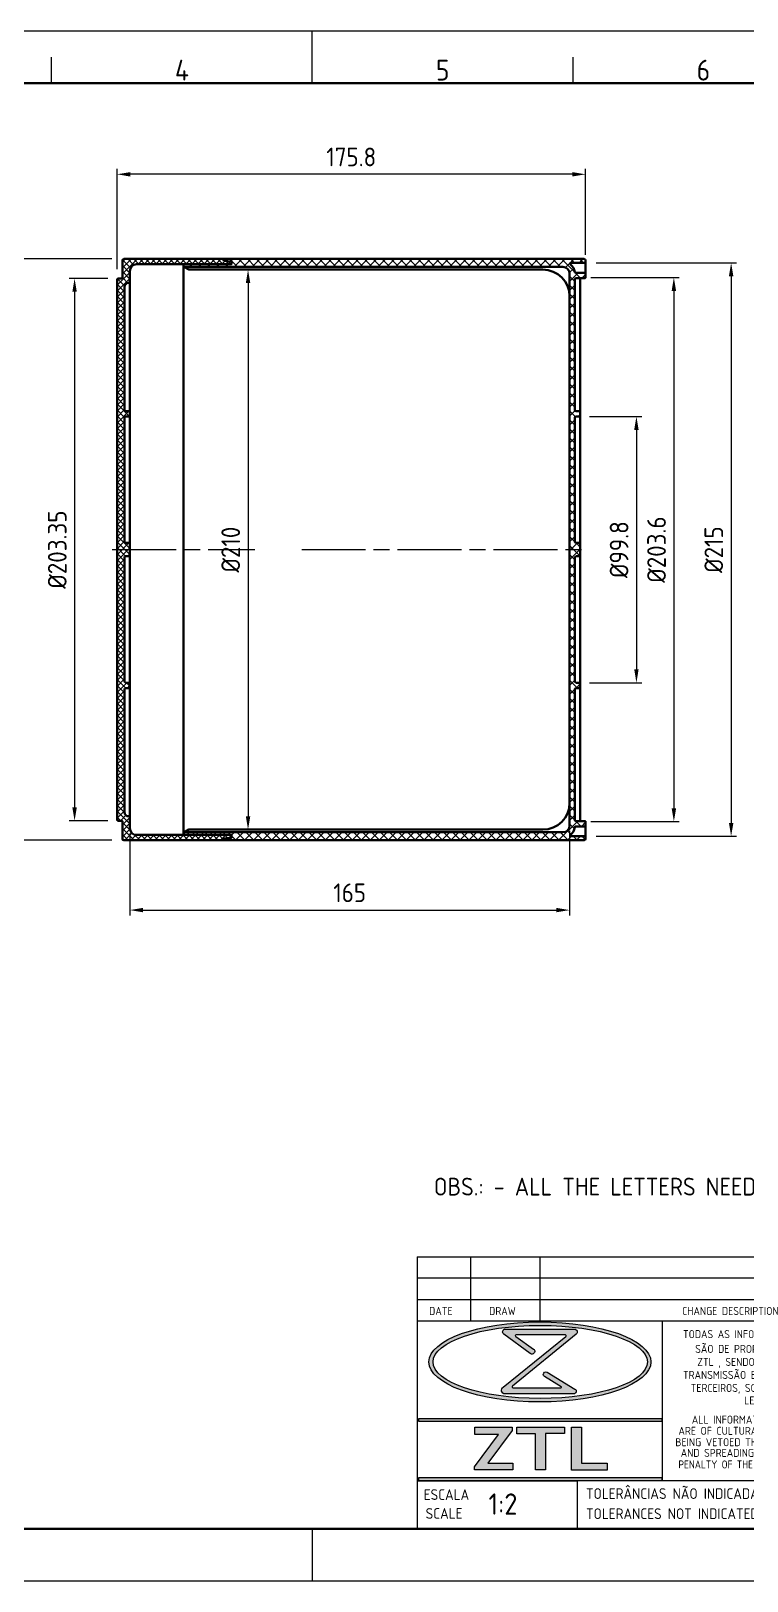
# Model space of a CAD drawing. Extents: x 0 to 900, y 0 to 581.
# Drawn here: x 305 to 574, y 0 to 581 of the extents above; entities that cross this region are included whole.
import ezdxf
from ezdxf.enums import TextEntityAlignment as Align

# ---------------------------------------------------------------- set-up
doc = ezdxf.new("R2010")
doc.units = 0
doc.header["$LTSCALE"] = 2
doc.linetypes.add('AM_ISO08W050', pattern=[18, 12, -1.5, 3, -1.5])
doc.layers.get('0').update_dxf_attribs({"linetype": 'CONTINUOUS'})
doc.layers.get('Defpoints').update_dxf_attribs({"linetype": 'CONTINUOUS'})
for name, color, linetype, lineweight in [('AM_0', 7, 'CONTINUOUS', 50), ('AM_4', 3, 'CONTINUOUS', 25), ('AM_7', 4, 'AM_ISO08W050', 25), ('AM_8', 1, 'CONTINUOUS', 25), ('AM_BOR', 7, 'CONTINUOUS', 50)]:
    doc.layers.add(name, color=color, linetype=linetype, lineweight=lineweight)
doc.styles.add('ACISOTS', font='isocp.shx', dxfattribs={"height": 1})
doc.styles.get("Standard").update_dxf_attribs({"font": 'ISOCP.SHX'})
doc.dimstyles.new('AM_ISO', dxfattribs={"dimtxt": 3.5, "dimasz": 2.5, "dimexe": 1, "dimexo": 1, "dimgap": 1.5, "dimtad": 1, "dimdsep": 46, "dimtxsty": 'Standard', "dimcen": 0, "dimclrd": 256, "dimclre": 256, "dimclrt": 2, "dimadec": 0, "dimazin": 2, "dimtp": 0.1, "dimtm": 0.1, "dimtfac": 0.71, "dimtdec": 3, "dimtmove": 0, "dimatfit": 3, "dimfxl": 1, "dimlwd": -1, "dimlwe": -1, "dimarcsym": 0})

# ---------------------------------------------------------------- blocks, each defined once
blk = doc.blocks.new('A3 ZTL')
for p, q in [((401.17, 280.82), (19.57, 280.82)), ((19.57, 9.78), (401.17, 9.78))]:
    blk.add_line(p, q)
at = {"layer": 'AM_BOR', "color": 135, "lineweight": 25}
for p, q in [((0, 290.61), (410.96, 290.61)), ((205.48, 280.82), (205.48, 290.61)), ((156.56, 280.82), (156.56, 285.71)), ((254.4, 280.82), (254.4, 285.71)), ((205.48, 9.78), (205.48, 0)), ((410.96, 0), (0, 0))]:
    blk.add_line(p, q, dxfattribs=at)
at = {"layer": 'AM_BOR', "color": 135, "lineweight": 25, "style": 'ACISOTS'}
for s, p in [('4', (181.02, 283.27)), ('5', (229.94, 283.27)), ('6', (278.86, 283.27))]:
    blk.add_text(s, height=3.91, dxfattribs=at).set_placement(p, align=Align.MIDDLE)
blk = doc.blocks.new('LEGENDAZTL-1')
at = {"layer": 'AM_8'}
h = blk.add_hatch(color=135, dxfattribs=at)
edge = h.paths.add_edge_path()
edge.add_ellipse((23.01, 31.29), major_axis=(20.82, 0), ratio=0.359907, start_angle=191.4592, end_angle=452.8175)
edge.add_ellipse((23.01, 31.29), major_axis=(20.82, 0), ratio=0.359907, start_angle=92.8175, end_angle=191.4592)
edge = h.paths.add_edge_path(flags=16)
edge.add_ellipse((23.07, 31.29), major_axis=(20.11, 0), ratio=0.340664, start_angle=93.067, end_angle=371.4592)
edge.add_ellipse((23.07, 31.29), major_axis=(20.11, 0), ratio=0.340664, start_angle=11.4592, end_angle=93.067)
h = blk.add_hatch(color=135, dxfattribs=at)
edge = h.paths.add_edge_path()
edge.add_line((27.86, 36.04), (16.14, 26.55))
edge.add_arc((16.46, 25.96), 0.662, 118.1409, 270)
edge.add_line((16.46, 25.3), (29.34, 25.3))
edge.add_arc((29.33, 25.79), 0.488, 271.9685, 418.9108)
edge.add_line((29.58, 26.21), (24.36, 29.35))
edge.add_arc((24.11, 28.95), 0.475, 58.6682, 238.8052)
edge.add_line((23.87, 28.54), (26.98, 26.65))
edge.add_arc((26.92, 26.56), 0.12, -90, 54.6545, ccw=False)
edge.add_line((26.92, 26.44), (17.93, 26.44))
edge.add_arc((17.96, 26.6), 0.167, 129.2364, 260.8226, ccw=False)
edge.add_line((17.86, 26.73), (29.79, 36.47))
edge.add_arc((29.47, 36.9), 0.529, 306.0702, 450)
edge.add_line((29.47, 37.43), (16.54, 37.43))
edge.add_arc((16.52, 36.92), 0.513, 87.7272, 233.7471)
edge.add_line((16.21, 36.5), (21.18, 32.86))
edge.add_arc((21.5, 33.28), 0.527, 232.4714, 414.7334)
edge.add_line((21.81, 33.71), (18.46, 36.07))
edge.add_arc((18.53, 36.2), 0.144, 90, 242.5235, ccw=False)
edge.add_line((18.53, 36.35), (27.78, 36.35))
edge.add_arc((27.75, 36.17), 0.176, -50.9964, 80.7655, ccw=False)
for points in [[(0.28, 20.1), (45.87, 20.1), (45.87, 20.7), (0.28, 20.7)], [(10.71, 11.65), (10.71, 11.05), (17.9, 11.05), (17.9, 12.32), (13.24, 12.32), (17.77, 18.44), (17.77, 19.04), (10.78, 19.04), (10.78, 17.71), (15.21, 17.71)], [(18.7, 17.78), (22.17, 17.78), (22.17, 11.05), (24.07, 11.05), (24.07, 17.84), (27.63, 17.84), (27.63, 19.04), (18.7, 19.04)], [(35.62, 11.02), (35.62, 12.32), (30.79, 12.32), (30.79, 19.04), (28.93, 19.04), (28.93, 11.02)], [(45.87, 9.6), (0.28, 9.6), (0.28, 9), (45.87, 9)]]:
    blk.add_hatch(color=135, dxfattribs=at).paths.add_polyline_path(points)
at = {"layer": 'AM_8', "color": 135}
for p, q in [((0, 51), (176, 51)), ((0, 51), (0, 0)), ((10, 51), (10, 39)), ((23, 51), (23, 39)), ((117.25, 51), (117.25, 39)), ((127.25, 39), (127.25, 51)), ((148.5, 51), (148.5, 45)), ((176, 0), (176, 51)), ((127.25, 47), (0, 47)), ((127.25, 45), (176, 45)), ((148.5, 45), (148.5, 39)), ((0, 43), (127.25, 43)), ((0, 39), (106, 39)), ((45.93, 39), (45.93, 9)), ((106, 39), (106, 20)), ((106, 39), (176, 39)), ((121, 39), (121, 29)), ((148.5, 39), (148.5, 29)), ((16.54, 37.43), (29.47, 37.43)), ((106, 34), (176, 34)), ((106, 29), (176, 29)), ((0.28, 20.1), (0.28, 20.7)), ((0.28, 20.7), (45.87, 20.7)), ((45.87, 20.7), (45.87, 20.1)), ((45.87, 20.1), (0.28, 20.1)), ((10.71, 11.65), (15.21, 17.71)), ((10.78, 17.71), (10.78, 19.04)), ((10.78, 19.04), (17.77, 19.04)), ((15.21, 17.71), (10.78, 17.71)), ((17.77, 18.44), (13.24, 12.32)), ((17.77, 19.04), (17.77, 18.44)), ((18.7, 17.78), (18.7, 19.04)), ((18.7, 19.04), (27.63, 19.04)), ((22.17, 17.78), (18.7, 17.78)), ((22.17, 11.05), (22.17, 17.78)), ((24.07, 17.84), (24.07, 11.05)), ((27.63, 17.84), (24.07, 17.84)), ((27.63, 19.04), (27.63, 17.84)), ((28.93, 11.02), (28.93, 19.04)), ((28.93, 19.04), (30.79, 19.04)), ((30.79, 19.04), (30.79, 12.32)), ((106, 20), (106, 9)), ((106, 19), (176, 19)), ((10.71, 11.05), (10.71, 11.65)), ((13.24, 12.32), (17.9, 12.32)), ((17.9, 12.32), (17.9, 11.05)), ((30.79, 12.32), (35.62, 12.32)), ((35.62, 12.32), (35.62, 11.02)), ((0, 9), (30, 9)), ((106, 9), (0, 9)), ((0.28, 9.6), (45.87, 9.6)), ((0.28, 9), (0.28, 9.6)), ((45.87, 9), (0.28, 9)), ((17.9, 11.05), (10.71, 11.05)), ((24.07, 11.05), (22.17, 11.05)), ((35.62, 11.02), (28.93, 11.02)), ((30, 9), (30, 0)), ((45.87, 9.6), (45.87, 9)), ((106, 0), (106, 9)), ((106, 9), (166, 9)), ((176, 9), (166, 9)), ((166, 9), (166, 0)), ((0, 0), (176, 0))]:
    blk.add_line(p, q, dxfattribs=at)
blk.add_lwpolyline([(16.54, 37.43), (29.47, 37.43, -0.726075), (29.79, 36.47), (17.86, 26.73, 0.646844), (17.93, 26.44), (26.92, 26.44, 0.730915), (26.98, 26.65), (23.87, 28.54, -1.001197), (24.36, 29.35), (29.58, 26.21, -0.746343), (29.34, 25.3), (16.46, 25.3, -0.780296), (16.14, 26.55), (27.86, 36.04, 0.647932), (27.78, 36.35), (18.53, 36.35, 0.78497), (18.46, 36.07), (21.81, 33.71, -1.019937), (21.18, 32.86), (16.21, 36.5, -0.740095), (16.54, 37.43, -0.257794)], format="xyb", dxfattribs=at)
for centre, major_axis, ratio in [((23.01, 31.29), (-20.82, 0), 0.359907), ((23.07, 31.29), (-20.11, 0), 0.340664)]:
    blk.add_ellipse(centre, major_axis=major_axis, ratio=ratio, dxfattribs=at)
for s, height, p in [('PESO DO MATERIAL:', 1.5, (127.75, 48.48)), ('MATERIAL WEIGHT', 1.5, (127.75, 45.82)), ('kg', 2.5, (170.83, 46.56)), ('PESO DA PEÇA:', 1.5, (127.75, 42.71)), ('DATE', 1.5, (2.22, 40.09)), ('DRAW', 1.5, (13.48, 40.09)), ('CHANGE DESCRIPTION', 1.5, (49.68, 40.09)), ('REVISION', 1.5, (118.12, 40.09)), ('PART WEIGHT', 1.5, (127.75, 39.91)), ('kg', 2.5, (170.83, 40.79)), ('DESENHADO:', 1.5, (106.5, 36.98)), ('TODAS AS INFORMAÇÕES CONTIDAS NESTE DOCUMENTO', 1.5, (49.85, 35.75)), ('DRAW:', 1.5, (106.5, 34.82)), ('SÃO DE PROPRIEDADE CULTURAL E AUTORAL DA', 1.5, (52.14, 32.98)), ('ZTL , SENDO VETADO A CESSÃO, REPRODUÇÃO,', 1.5, (52.53, 30.54)), ('APROVADO:', 1.5, (106.5, 31.93)), ('TRANSMISSÃO E DIVULGAÇÃO E USO DE SEU TEOR POR', 1.5, (49.85, 28.1)), ('APROVED:', 1.5, (106.5, 29.77)), ('TERCEIROS, SOB PENA DA SANÇÕES PREVISTAS NA', 1.5, (51.3, 25.66)), ('ASSEMBLY NAME:', 1.5, (106.5, 24.74)), ('NOME DO CONJUNTO:', 1.5, (106.5, 26.72)), ('LEGISLAÇÃO VIGENTE.', 1.5, (61.33, 23.31)), ('ALL INFORMATION CONTAINED IN THIS DOCUMENT', 1.5, (51.5, 19.72)), ('ARE OF CULTURAL AND AUTHORIAL PROPERTY OF ZTL ,', 1.5, (49, 17.62)), ('NOME DA PEÇA:', 1.5, (106.5, 16.72)), ('BEING VETOED THE CESSION, REPRODUCTION,TRANSMISSION', 1.5, (48.41, 15.49)), ('AND SPREADING AND USE OF ITS TEXT FOR THIRD, UNDER', 1.5, (49.42, 13.49)), ('PART NAME:', 1.5, (106.5, 14.74)), ('ESCALA', 2, (1.21, 5.42)), ('TOLERÂNCIAS NÃO INDICADAS CONF. DIN-7168:', 2, (31.66, 5.6)), ('DESENHO N%%d:', 1.5, (106.5, 6.72)), ('NUMBER DRAW:', 1.5, (106.5, 4.74)), ('REVISÃO', 1.5, (166.93, 6.72)), ('REVISION', 1.5, (166.93, 4.74)), ('SCALE', 2, (1.57, 1.88)), ('TOLERANCES NOT INDICATED AS DIN-7168', 2, (31.66, 1.83))]:
    blk.add_text(s, height=height, dxfattribs=at).set_placement(p)
at = {"layer": 'AM_8', "color": 135, "width": 0.95}
blk.add_text('PENALTY OF THE SANCTIONS FORESEEN IN THE CURRENT LAW.', height=1.5, dxfattribs=at).set_placement((48.99, 11.32))
at = {"layer": 'AM_8', "color": 135}
for tag, p in [('PESO1', (152.06, 47.53)), ('PESO', (152.06, 41.58))]:
    blk.add_attdef(tag, text='', height=2.5, dxfattribs=at).set_placement(p, align=Align.MIDDLE_LEFT)
for tag, p, height in [('DESN.', (122.75, 34.7), 2.5), ('DATADES', (149.73, 34.73), 2.5), ('APROV', (122.75, 29.87), 2.5), ('DATAAPROV', (149.81, 29.95), 2.5), ('CONJUNTO', (107.07, 20.02), 3), ('PEÇA', (107.07, 10.1), 3), ('NºDESENHO', (120.41, 0.84), 3.91)]:
    blk.add_attdef(tag, p, '', height=height, dxfattribs=at)
at = {"layer": 'AM_8', "color": 135, "style": 'ACISOTS'}
for tag, p, height in [('GEN-TITLE-SCA{12.7}', (13.36, 2.64), 4), ('GEN-TITLE-DWG{30.6}', (92.5, -2.65), 2)]:
    blk.add_attdef(tag, p, '', height=height, dxfattribs=at)
at = {"layer": 'AM_8', "color": 135}
for tag, height, p in [('TOL.N.IND', 2.5, (95.33, 4.56)), ('REV.', 1.96, (170.86, 2.49))]:
    blk.add_attdef(tag, text='', height=height, dxfattribs=at).set_placement(p, align=Align.MIDDLE_CENTER)
blk = doc.blocks.new('*D29')
at = {"layer": 'AM_4'}
for p, q in [((342.48, 280.24), (342.48, 249.57)), ((507.48, 281.24), (507.48, 249.57)), ((347.48, 251.57), (502.48, 251.57))]:
    blk.add_line(p, q, dxfattribs=at)
for points in [[(347.48, 252.4), (347.48, 250.74), (342.48, 251.57)], [(502.48, 252.4), (502.48, 250.74), (507.48, 251.57)]]:
    blk.add_solid(points, dxfattribs=at)
at = {"layer": 'Defpoints', "color": 0}
for p in [(342.48, 282.24), (507.48, 283.24), (507.48, 251.57)]:
    blk.add_point(p, dxfattribs=at)
at = {"layer": 'AM_4', "color": 3, "insert": (424.98, 258.07), "char_height": 7, "attachment_point": 5}
blk.add_mtext('165', dxfattribs=at)
blk = doc.blocks.new('*D30')
at = {"layer": 'AM_4'}
for p, q in [((337.68, 491.91), (337.68, 529.48)), ((513.48, 497.24), (513.48, 529.48)), ((508.48, 527.48), (342.68, 527.48))]:
    blk.add_line(p, q, dxfattribs=at)
for points in [[(342.68, 528.31), (342.68, 526.64), (337.68, 527.48)], [(508.48, 528.31), (508.48, 526.64), (513.48, 527.48)]]:
    blk.add_solid(points, dxfattribs=at)
at = {"layer": 'Defpoints', "color": 0}
for p in [(337.68, 527.48), (513.48, 495.24), (337.68, 489.91)]:
    blk.add_point(p, dxfattribs=at)
at = {"layer": 'AM_4', "color": 3, "insert": (425.58, 533.98), "char_height": 7, "attachment_point": 5}
blk.add_mtext('175.8', dxfattribs=at)
blk = doc.blocks.new('*D31')
at = {"layer": 'AM_4'}
for p, q in [((366.6, 491.74), (388.84, 491.74)), ((386.84, 486.74), (386.84, 286.74)), ((366.6, 281.74), (388.84, 281.74))]:
    blk.add_line(p, q, dxfattribs=at)
for points in [[(386.01, 486.74), (387.68, 486.74), (386.84, 491.74)], [(386.01, 286.74), (387.68, 286.74), (386.84, 281.74)]]:
    blk.add_solid(points, dxfattribs=at)
at = {"layer": 'Defpoints', "color": 0}
for p in [(364.6, 491.74), (364.6, 281.74), (386.84, 281.74)]:
    blk.add_point(p, dxfattribs=at)
at = {"layer": 'AM_4', "color": 3, "insert": (380.34, 386.74), "char_height": 7, "attachment_point": 5, "rotation": 90}
blk.add_mtext('%%C210', dxfattribs=at)
blk = doc.blocks.new('*D32')
at = {"layer": 'AM_4'}
for p, q in [((334.18, 488.41), (319.75, 488.41)), ((321.75, 483.41), (321.75, 290.06)), ((334.18, 285.06), (319.75, 285.06))]:
    blk.add_line(p, q, dxfattribs=at)
for points in [[(320.92, 483.41), (322.59, 483.41), (321.75, 488.41)], [(320.92, 290.06), (322.59, 290.06), (321.75, 285.06)]]:
    blk.add_solid(points, dxfattribs=at)
at = {"layer": 'Defpoints', "color": 0}
for p in [(336.18, 488.41), (321.75, 285.06), (336.18, 285.06)]:
    blk.add_point(p, dxfattribs=at)
at = {"layer": 'AM_4', "color": 3, "insert": (315.25, 386.74), "char_height": 7, "attachment_point": 5, "rotation": 90}
blk.add_mtext('%%C203.35', dxfattribs=at)
blk = doc.blocks.new('*D33')
at = {"layer": 'AM_4'}
for p, q in [((335.68, 495.74), (298.54, 495.74)), ((300.54, 490.74), (300.54, 282.74)), ((335.68, 277.74), (298.54, 277.74))]:
    blk.add_line(p, q, dxfattribs=at)
for points in [[(299.71, 490.74), (301.37, 490.74), (300.54, 495.74)], [(299.71, 282.74), (301.37, 282.74), (300.54, 277.74)]]:
    blk.add_solid(points, dxfattribs=at)
at = {"layer": 'Defpoints', "color": 0}
for p in [(337.68, 495.74), (300.54, 277.74), (337.68, 277.74)]:
    blk.add_point(p, dxfattribs=at)
at = {"layer": 'AM_4', "color": 3, "insert": (294.04, 386.74), "char_height": 7, "attachment_point": 5, "rotation": 90}
blk.add_mtext('%%C218', dxfattribs=at)
blk = doc.blocks.new('*D34')
at = {"layer": 'AM_4'}
for p, q in [((514.98, 436.64), (534.57, 436.64)), ((532.57, 431.64), (532.57, 341.84)), ((514.98, 336.84), (534.57, 336.84))]:
    blk.add_line(p, q, dxfattribs=at)
for points in [[(531.74, 431.64), (533.4, 431.64), (532.57, 436.64)], [(531.74, 341.84), (533.4, 341.84), (532.57, 336.84)]]:
    blk.add_solid(points, dxfattribs=at)
at = {"layer": 'Defpoints', "color": 0}
for p in [(512.98, 436.64), (512.98, 336.84), (532.57, 336.84)]:
    blk.add_point(p, dxfattribs=at)
at = {"layer": 'AM_4', "color": 3, "insert": (526.07, 386.74), "char_height": 7, "attachment_point": 5, "rotation": 90}
blk.add_mtext('%%C99.8', dxfattribs=at)
blk = doc.blocks.new('*D35')
at = {"layer": 'AM_4'}
for p, q in [((515.48, 488.74), (548.62, 488.74)), ((546.62, 483.74), (546.62, 289.74)), ((515.48, 284.74), (548.62, 284.74))]:
    blk.add_line(p, q, dxfattribs=at)
for points in [[(545.79, 483.74), (547.46, 483.74), (546.62, 488.74)], [(545.79, 289.74), (547.46, 289.74), (546.62, 284.74)]]:
    blk.add_solid(points, dxfattribs=at)
at = {"layer": 'Defpoints', "color": 0}
for p in [(513.48, 488.74), (513.48, 284.74), (546.62, 284.74)]:
    blk.add_point(p, dxfattribs=at)
at = {"layer": 'AM_4', "color": 3, "insert": (540.12, 386.74), "char_height": 7, "attachment_point": 5, "rotation": 90}
blk.add_mtext('%%C203.6', dxfattribs=at)
blk = doc.blocks.new('*D36')
at = {"layer": 'AM_4'}
for p, q in [((517.48, 494.24), (570.11, 494.24)), ((568.11, 489.24), (568.11, 284.24)), ((517.48, 279.24), (570.11, 279.24))]:
    blk.add_line(p, q, dxfattribs=at)
for points in [[(567.28, 489.24), (568.95, 489.24), (568.11, 494.24)], [(567.28, 284.24), (568.95, 284.24), (568.11, 279.24)]]:
    blk.add_solid(points, dxfattribs=at)
at = {"layer": 'Defpoints', "color": 0}
for p in [(515.48, 494.24), (515.48, 279.24), (568.11, 279.24)]:
    blk.add_point(p, dxfattribs=at)
at = {"layer": 'AM_4', "color": 3, "insert": (561.61, 386.74), "char_height": 7, "attachment_point": 5, "rotation": 90}
blk.add_mtext('%%C215', dxfattribs=at)

msp = doc.modelspace()

# ---------------------------------------------------------------- hatches: boundary and pattern name
at = {"layer": 'AM_8'}
h = msp.add_hatch(dxfattribs=at)
h.set_pattern_fill('NET', color=256, scale=0.5, angle=135, style=0)
edge = h.paths.add_edge_path()
edge.add_arc((340.981, 436.139), 0.5, 90, 180, ccw=False)
edge.add_line((340.981, 436.639), (341.981, 436.639))
edge.add_arc((341.981, 437.139), 0.5, 270, 360)
edge.add_line((342.481, 437.139), (342.481, 438.139))
edge.add_arc((341.981, 438.139), 0.5, 0, 90)
edge.add_line((341.981, 438.639), (340.981, 438.639))
edge.add_arc((340.981, 439.139), 0.5, 180, 270, ccw=False)
edge.add_line((340.481, 439.139), (340.481, 485.239))
edge.add_arc((341.981, 485.239), 1.5, 90, 180, ccw=False)
edge.add_arc((341.981, 487.239), 0.5, 270, 360)
edge.add_line((342.481, 487.239), (342.481, 491.239))
edge.add_arc((344.981, 491.239), 2.5, 90, 180, ccw=False)
edge.add_line((344.981, 493.739), (380.481, 493.739))
edge.add_arc((380.481, 493.939), 0.2, 270, 360)
edge.add_line((380.681, 493.939), (380.681, 494.558))
edge.add_arc((380.481, 494.558), 0.2, 0, 84.289407)
edge.add_line((380.501, 494.757), (377.861, 495.021))
edge.add_arc((377.881, 495.22), 0.2, 180, 264.289407, ccw=False)
edge.add_line((377.681, 495.22), (377.681, 495.739))
edge.add_line((377.681, 495.739), (340.181, 495.739))
edge.add_arc((340.181, 495.239), 0.5, 90, 180)
edge.add_line((339.681, 495.239), (339.681, 488.614))
edge.add_arc((339.481, 488.614), 0.2, -90, 0, ccw=False)
edge.add_line((339.481, 488.414), (338.181, 488.414))
edge.add_arc((338.181, 487.914), 0.5, 90, 180)
edge.add_line((337.681, 487.914), (337.681, 285.564))
edge.add_arc((338.181, 285.564), 0.5, 180, 270)
edge.add_line((338.181, 285.064), (339.481, 285.064))
edge.add_arc((339.481, 284.864), 0.2, 0, 90, ccw=False)
edge.add_line((339.681, 284.864), (339.681, 278.239))
edge.add_arc((340.181, 278.239), 0.5, 180, 270)
edge.add_line((340.181, 277.739), (377.681, 277.739))
edge.add_line((377.681, 277.739), (377.681, 278.258))
edge.add_arc((377.881, 278.258), 0.2, 95.710593, 180, ccw=False)
edge.add_line((377.861, 278.457), (380.501, 278.721))
edge.add_arc((380.481, 278.92), 0.2, 275.710593, 360)
edge.add_line((380.681, 278.92), (380.681, 279.539))
edge.add_arc((380.481, 279.539), 0.2, 0, 90)
edge.add_line((380.481, 279.739), (344.981, 279.739))
edge.add_arc((344.981, 282.239), 2.5, 180, 270, ccw=False)
edge.add_line((342.481, 282.239), (342.481, 286.239))
edge.add_arc((341.981, 286.239), 0.5, 0, 90)
edge.add_arc((341.981, 288.239), 1.5, 180, 270, ccw=False)
edge.add_line((340.481, 288.239), (340.481, 334.339))
edge.add_arc((340.981, 334.339), 0.5, 90, 180, ccw=False)
edge.add_line((340.981, 334.839), (341.981, 334.839))
edge.add_arc((341.981, 335.339), 0.5, 270, 360)
edge.add_line((342.481, 335.339), (342.481, 336.339))
edge.add_arc((341.981, 336.339), 0.5, 0, 90)
edge.add_line((341.981, 336.839), (340.981, 336.839))
edge.add_arc((340.981, 337.339), 0.5, 180, 270, ccw=False)
edge.add_line((340.481, 337.339), (340.481, 383.814))
edge.add_arc((340.981, 383.814), 0.5, 90, 180, ccw=False)
edge.add_line((340.981, 384.314), (341.981, 384.314))
edge.add_arc((341.981, 384.814), 0.5, 270, 360)
edge.add_line((342.481, 384.814), (342.481, 388.814))
edge.add_arc((341.981, 388.814), 0.5, 0, 90)
edge.add_line((341.981, 389.314), (340.981, 389.314))
edge.add_arc((340.981, 389.814), 0.5, 180, 270, ccw=False)
edge.add_line((340.481, 389.814), (340.481, 436.139))
h = msp.add_hatch(dxfattribs=at)
h.set_pattern_fill('NET', color=256, scale=0.75, angle=135, style=0)
h.paths.add_polyline_path([(362.931, 280.739, 0.4142136), (362.681, 280.489), (362.681, 280.088, 0.4125873), (362.93, 279.838), (380.681, 279.739), (380.681, 278.739), (377.861, 278.457, 0.3853136), (377.681, 278.258), (377.681, 277.739), (512.981, 277.739, 0.4142136), (513.481, 278.239), (513.481, 279.239), (507.897, 279.239, -0.7141911), (507.743, 279.686, 0.2011232), (509.451, 282.718, -0.3806177), (509.699, 282.939), (513.481, 282.939), (513.481, 284.739, 0.4142136), (513.281, 284.939), (509.981, 284.939, -0.4142136), (509.481, 285.439), (509.481, 334.339, -0.4142136), (509.981, 334.839), (510.981, 334.839, 0.4142136), (511.481, 335.339), (511.481, 336.339, 0.4142136), (510.981, 336.839), (509.981, 336.839, -0.4142136), (509.481, 337.339), (509.481, 383.739, -0.4142136), (509.981, 384.239), (510.981, 384.239, 0.4142136), (511.481, 384.739), (511.481, 388.739, 0.4142136), (510.981, 389.239), (509.981, 389.239, -0.4142136), (509.481, 389.739), (509.481, 436.139, -0.4142136), (509.981, 436.639), (510.981, 436.639, 0.4142136), (511.481, 437.139), (511.481, 438.139, 0.4142136), (510.981, 438.639), (509.981, 438.639, -0.4142136), (509.481, 439.139), (509.481, 488.039, -0.4142136), (509.981, 488.539), (513.281, 488.539, 0.4142136), (513.481, 488.739), (513.481, 490.539), (509.699, 490.539, -0.3806177), (509.451, 490.76, 0.2011232), (507.743, 493.792, -0.7141911), (507.897, 494.239), (513.481, 494.239), (513.481, 495.239, 0.4142136), (512.981, 495.739), (377.681, 495.739), (377.681, 495.22, 0.3853136), (377.861, 495.021), (380.681, 494.739), (380.681, 493.739), (362.93, 493.64, 0.4125873), (362.681, 493.39), (362.681, 492.989, 0.4142136), (362.931, 492.739), (504.981, 492.739, -0.4142136), (507.481, 490.239), (507.481, 283.239, -0.4142136), (504.981, 280.739)])

# ---------------------------------------------------------------- linework, layer by layer
at = {"layer": 'AM_0'}
for p, q in [((339.681, 488.614), (339.681, 495.239)), ((377.681, 495.739), (340.181, 495.739)), ((377.681, 495.739), (377.681, 495.22)), ((377.681, 495.22), (377.681, 495.739)), ((377.681, 495.739), (512.981, 495.739)), ((380.501, 494.757), (377.861, 495.021)), ((377.861, 495.021), (380.591, 494.748)), ((380.681, 494.649), (380.681, 493.839)), ((380.681, 494.558), (380.681, 493.939)), ((507.897, 494.239), (513.481, 494.239)), ((513.481, 494.239), (513.481, 495.239)), ((513.481, 494.239), (513.481, 490.539)), ((338.181, 488.414), (339.481, 488.414)), ((342.481, 487.239), (342.481, 491.239)), ((380.481, 493.739), (344.981, 493.739)), ((362.681, 493.39), (362.681, 492.989)), ((362.681, 492.989), (362.681, 280.489)), ((362.806, 492.773), (364.596, 491.739)), ((380.582, 493.739), (362.93, 493.64)), ((362.931, 492.739), (504.981, 492.739)), ((364.596, 491.739), (497.481, 491.739)), ((507.481, 283.239), (507.481, 490.239)), ((509.699, 490.539), (513.481, 490.539)), ((509.981, 488.539), (513.281, 488.539)), ((511.481, 488.339), (511.481, 438.139)), ((513.481, 490.539), (513.481, 488.739)), ((337.681, 487.914), (337.681, 285.564)), ((340.481, 439.139), (340.481, 485.239)), ((341.981, 486.739), (341.981, 486.739)), ((342.481, 286.239), (342.481, 487.239)), ((509.481, 439.139), (509.481, 488.039)), ((340.481, 389.814), (340.481, 436.139)), ((340.981, 438.639), (341.981, 438.639)), ((340.981, 436.639), (341.981, 436.639)), ((342.481, 438.139), (342.481, 437.139)), ((509.481, 389.739), (509.481, 436.139)), ((509.981, 438.639), (510.981, 438.639)), ((509.981, 436.639), (510.981, 436.639)), ((511.481, 438.139), (511.481, 437.139)), ((511.481, 437.139), (511.481, 388.739)), ((340.481, 337.339), (340.481, 383.814)), ((340.981, 389.314), (341.981, 389.314)), ((340.981, 384.314), (341.981, 384.314)), ((342.481, 384.814), (342.481, 388.814)), ((509.481, 383.739), (509.481, 337.339)), ((509.981, 389.239), (510.981, 389.239)), ((509.981, 384.239), (510.981, 384.239)), ((511.481, 384.739), (511.481, 388.739)), ((511.481, 336.339), (511.481, 384.739)), ((340.481, 288.239), (340.481, 334.339)), ((340.981, 336.839), (341.981, 336.839)), ((340.981, 334.839), (341.981, 334.839)), ((342.481, 335.339), (342.481, 336.339)), ((509.481, 334.339), (509.481, 285.439)), ((509.981, 336.839), (510.981, 336.839)), ((509.981, 334.839), (510.981, 334.839)), ((511.481, 335.339), (511.481, 336.339)), ((511.481, 285.139), (511.481, 335.339)), ((338.181, 285.064), (339.481, 285.064)), ((339.681, 284.864), (339.681, 278.239)), ((341.981, 286.739), (341.981, 286.739)), ((342.481, 286.239), (342.481, 282.239)), ((509.981, 284.939), (513.281, 284.939)), ((380.481, 279.739), (344.981, 279.739)), ((362.681, 280.088), (362.681, 280.489)), ((362.806, 280.706), (364.596, 281.739)), ((380.582, 279.74), (362.93, 279.838)), ((362.931, 280.739), (504.981, 280.739)), ((364.596, 281.739), (497.481, 281.739)), ((380.681, 278.83), (380.681, 279.64)), ((380.681, 278.92), (380.681, 279.539)), ((507.897, 279.239), (513.481, 279.239)), ((509.699, 282.939), (513.481, 282.939)), ((513.481, 284.739), (513.481, 282.939)), ((513.481, 282.939), (513.481, 279.239)), ((513.481, 279.239), (513.481, 278.239)), ((377.681, 277.739), (340.181, 277.739)), ((377.681, 278.258), (377.681, 277.739)), ((377.681, 277.739), (377.681, 278.258)), ((377.681, 277.739), (512.981, 277.739)), ((377.861, 278.457), (380.591, 278.73)), ((380.501, 278.721), (377.861, 278.457))]:
    msp.add_line(p, q, dxfattribs=at)
for centre, radius, start, end in [((340.181, 495.239), 0.5, 90, 180), ((377.881, 495.22), 0.2, 180, 264.289407), ((377.881, 495.22), 0.2, 180, 264.289407), ((380.481, 494.558), 0.2, 360, 84.289407), ((380.581, 494.649), 0.1, 0, 84.289407), ((507.897, 493.989), 0.25, 90, 232.136354), ((512.981, 495.239), 0.5, 0, 90), ((338.181, 487.914), 0.5, 90, 180), ((339.481, 488.614), 0.2, 270, 360), ((344.981, 491.239), 2.5, 90, 180), ((362.931, 493.39), 0.25, 90.318307, 180), ((362.931, 492.989), 0.25, 180, 270), ((380.481, 493.939), 0.2, 270, 360), ((380.581, 493.839), 0.1, 270.318307, 0), ((497.481, 481.739), 10, 360, 90), ((504.981, 490.239), 2.5, 0, 90), ((504.981, 490.239), 4.5, 6.649163, 52.136354), ((509.699, 490.789), 0.25, 186.649163, 270), ((509.981, 488.039), 0.5, 90, 180), ((511.681, 488.339), 0.2, 90, 180), ((513.281, 488.739), 0.2, 270, 0), ((341.981, 485.239), 1.5, 90, 180), ((341.981, 487.239), 0.5, 270, 360), ((340.981, 439.139), 0.5, 180, 270), ((340.981, 436.139), 0.5, 90, 180), ((341.981, 438.139), 0.5, 0, 90), ((341.981, 437.139), 0.5, 270, 0), ((509.981, 439.139), 0.5, 180, 270), ((509.981, 436.139), 0.5, 90, 180), ((510.981, 438.139), 0.5, 0, 90), ((510.981, 437.139), 0.5, 270, 0), ((340.981, 389.814), 0.5, 180, 270), ((509.981, 389.739), 0.5, 180, 270), ((340.981, 383.814), 0.5, 90, 180), ((341.981, 388.814), 0.5, 360, 90), ((341.981, 384.814), 0.5, 270, 360), ((509.981, 383.739), 0.5, 90, 180), ((510.981, 388.739), 0.5, 0, 90), ((510.981, 384.739), 0.5, 270, 0), ((340.981, 337.339), 0.5, 180, 270), ((509.981, 337.339), 0.5, 180, 270), ((340.981, 334.339), 0.5, 90, 180), ((341.981, 336.339), 0.5, 360, 90), ((341.981, 335.339), 0.5, 270, 360), ((509.981, 334.339), 0.5, 90, 180), ((510.981, 336.339), 0.5, 0, 90), ((510.981, 335.339), 0.5, 270, 0), ((497.481, 291.739), 10, 270, 360), ((338.181, 285.564), 0.5, 180, 270), ((339.481, 284.864), 0.2, 360, 90), ((341.981, 288.239), 1.5, 180, 270), ((341.981, 286.239), 0.5, 360, 90), ((509.981, 285.439), 0.5, 180, 270), ((511.681, 285.139), 0.2, 180, 270), ((513.281, 284.739), 0.2, 0, 90), ((344.981, 282.239), 2.5, 180, 270), ((362.931, 280.489), 0.25, 90, 180), ((362.931, 280.088), 0.25, 180, 269.681693), ((380.481, 279.539), 0.2, 360, 90), ((380.581, 279.64), 0.1, 0, 89.681693), ((504.981, 283.239), 2.5, 270, 0), ((507.897, 279.489), 0.25, 127.863646, 270), ((504.981, 283.239), 4.5, 307.863646, 353.350837), ((509.699, 282.689), 0.25, 90, 173.350837), ((340.181, 278.239), 0.5, 180, 270), ((377.881, 278.258), 0.2, 95.710593, 180), ((377.881, 278.258), 0.2, 95.710593, 180), ((380.481, 278.92), 0.2, 275.710593, 360), ((380.581, 278.83), 0.1, 275.710593, 0), ((512.981, 278.239), 0.5, 270, 0)]:
    msp.add_arc(centre, radius, start, end, dxfattribs=at)
at = {"layer": 'AM_7'}
for p, q in [((335.815, 386.739), (389.357, 386.739)), ((406.966, 386.739), (514.077, 386.739))]:
    msp.add_line(p, q, dxfattribs=at)

# ---------------------------------------------------------------- block references
at = {"layer": 'AM_0', "lineweight": 0, "xscale": 2, "yscale": 2, "zscale": 2}
msp.add_blockref('A3 ZTL', (0, 0), dxfattribs=at)
msp.add_blockref('LEGENDAZTL-1', (450.348, 19.569), dxfattribs=at).add_auto_attribs({'GEN-TITLE-SCA{12.7}': '1:2', 'DATAAPROV': '20/04/2010', 'DATADES': '20/04/2010', 'APROV': 'FELIPE', 'PESO1': '-', 'PEÇA': 'ASSSEMBLE', 'CONJUNTO': 'PLASTIC BOX PACKING', 'NºDESENHO': 'CX27', 'REV.': '0', 'TOL.N.IND': 'HIGH', 'DESN.': 'FELIPE', 'PESO': '-'})

# ---------------------------------------------------------------- texts
at = {"layer": 'AM_0'}
msp.add_text('OBS.: - ALL THE LETTERS NEEDS BEING LOW RELIEF WITH 0,5mm DEEP.', height=6.66667, dxfattribs=at).set_placement((456.537, 144.547))

# ---------------------------------------------------------------- dimensions: what is measured, and where the dimension line sits
at = {"layer": 'AM_4'}
for base, p1, p2, picture, middle in [((337.681, 527.476), (513.481, 495.239), (337.681, 489.914), '*D30', (425.581, 533.976)), ((507.481, 251.571), (342.481, 282.239), (507.481, 283.239), '*D29', (424.981, 258.071))]:
    dim = msp.add_linear_dim(base=base, p1=p1, p2=p2, dimstyle='AM_ISO', override={"dimscale": 2, "dimclrt": 3, "dimadec": 2, "dimtp": 0, "dimtm": 0.12, "dimtdec": 2}, dxfattribs=at)
    dim.commit()
    dim.dimension.update_dxf_attribs({"geometry": picture, "text_midpoint": middle})
for base, p1, p2, text, picture, middle in [((300.538, 277.739), (337.681, 495.739), (337.681, 277.739), '%%C218', '*D33', (294.038, 386.739)), ((568.114, 279.239), (515.481, 494.239), (515.481, 279.239), '%%C215', '*D36', (561.613, 386.739)), ((321.753, 285.064), (336.181, 488.414), (336.181, 285.064), '%%C203.35', '*D32', (315.252, 386.739)), ((386.842, 281.739), (364.596, 491.739), (364.596, 281.739), '%%C210', '*D31', (380.341, 386.739)), ((546.622, 284.739), (513.481, 488.739), (513.481, 284.739), '%%C203.6', '*D35', (540.121, 386.739)), ((532.57, 336.839), (512.981, 436.639), (512.981, 336.839), '%%C99.8', '*D34', (526.07, 386.739))]:
    dim = msp.add_linear_dim(base=base, p1=p1, p2=p2, angle=90, text=text, dimstyle='AM_ISO', override={"dimscale": 2, "dimclrt": 3, "dimadec": 2, "dimtp": 0, "dimtm": 0.12, "dimtdec": 2}, dxfattribs=at)
    dim.commit()
    dim.dimension.update_dxf_attribs({"geometry": picture, "text_midpoint": middle})

doc.saveas('drawing.dxf')
